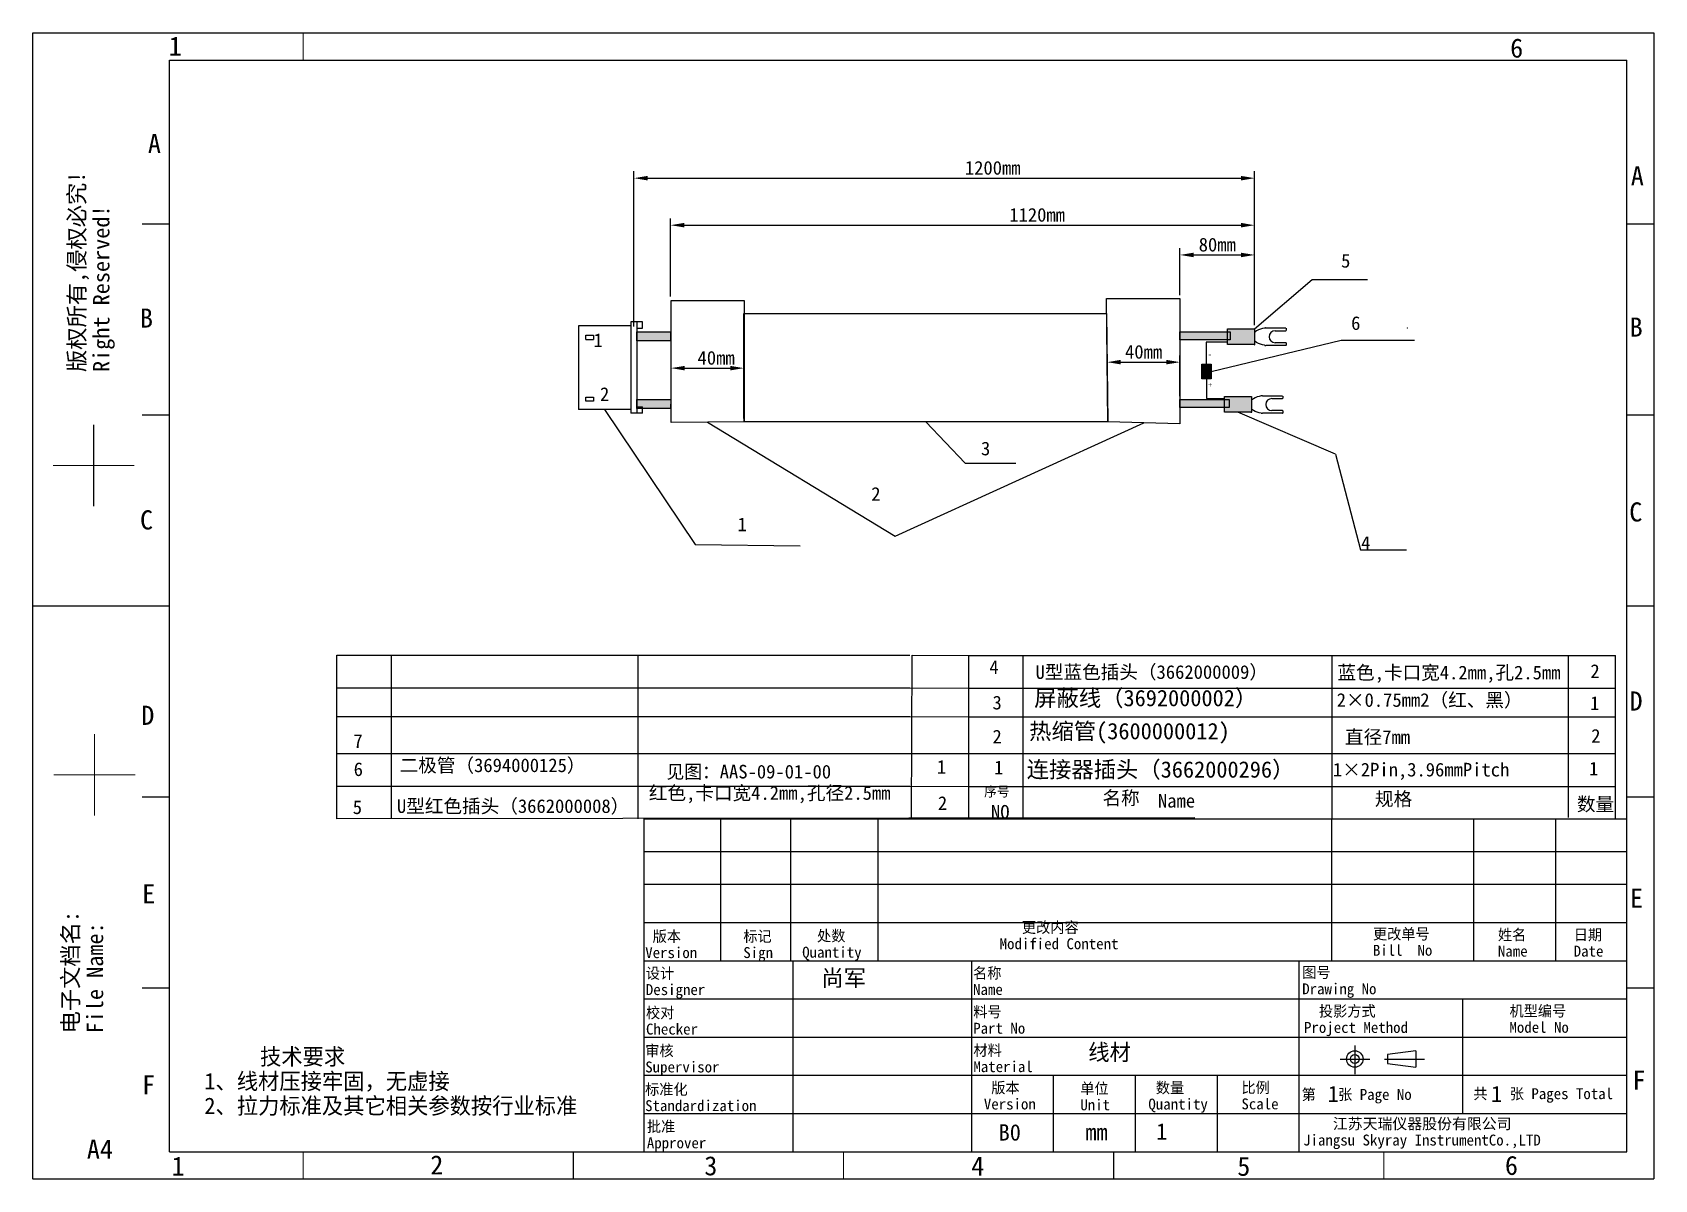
# Model space of a CAD drawing. Header units: millimetres. Extents: x 224 to 521, y 86 to 296.
import ezdxf

# ---------------------------------------------------------------- set-up
doc = ezdxf.new("R2010")
doc.units = ezdxf.units.MM
doc.layers.add('02___PRT_ALL_AXES', color=7, linetype='Continuous')
doc.styles.add('TEXTSTYLE_2', font='simfang_0.ttf')
doc.dimstyles.new('ISO-25', dxfattribs={"dimtxt": 2.5, "dimasz": 2.5, "dimexe": 1.25, "dimexo": 0.625, "dimtad": 1, "dimdsep": 46, "dimtxsty": 'Standard', "dimcen": 2.5, "dimadec": 0, "dimazin": 0, "dimtfac": 1, "dimtmove": 0, "dimatfit": 3, "dimfxl": 1, "dimarcsym": 0})

# ---------------------------------------------------------------- blocks, each defined once
blk = doc.blocks.new('*D7')
at = {"color": 0, "lineweight": -2}
for p, q in [((434.21, 248.05), (434.21, 256.66)), ((447.89, 242.52), (447.89, 256.66)), ((436.71, 255.41), (445.39, 255.41))]:
    blk.add_line(p, q, dxfattribs=at)
at = {"color": 0}
for points in [[(436.71, 255.82), (436.71, 254.99), (434.21, 255.41)], [(445.39, 255.82), (445.39, 254.99), (447.89, 255.41)]]:
    blk.add_solid(points, dxfattribs=at)
at = {"layer": 'Defpoints', "color": 0}
for p in [(447.89, 255.41), (434.21, 247.42), (447.89, 241.9)]:
    blk.add_point(p, dxfattribs=at)
at = {"color": 0, "insert": (441.05, 257.28), "char_height": 2.5, "attachment_point": 5}
blk.add_mtext('80mm', dxfattribs=at)
blk = doc.blocks.new('*D8')
at = {"color": 0, "lineweight": -2}
for p, q in [((340.89, 247.82), (340.89, 262.11)), ((447.89, 242.52), (447.89, 262.11)), ((343.39, 260.86), (445.39, 260.86))]:
    blk.add_line(p, q, dxfattribs=at)
at = {"color": 0}
for points in [[(343.39, 261.28), (343.39, 260.45), (340.89, 260.86)], [(445.39, 261.28), (445.39, 260.45), (447.89, 260.86)]]:
    blk.add_solid(points, dxfattribs=at)
at = {"layer": 'Defpoints', "color": 0}
for p in [(447.89, 260.86), (340.89, 247.19), (447.89, 241.9)]:
    blk.add_point(p, dxfattribs=at)
at = {"color": 0, "insert": (408.05, 262.74), "char_height": 2.5, "attachment_point": 5}
blk.add_mtext('1120mm', dxfattribs=at)
blk = doc.blocks.new('*D9')
at = {"color": 0, "lineweight": -2}
for p, q in [((334.18, 242.27), (334.18, 270.73)), ((447.89, 242.52), (447.89, 270.73)), ((336.68, 269.48), (445.39, 269.48))]:
    blk.add_line(p, q, dxfattribs=at)
at = {"color": 0}
for points in [[(336.68, 269.89), (336.68, 269.06), (334.18, 269.48)], [(445.39, 269.89), (445.39, 269.06), (447.89, 269.48)]]:
    blk.add_solid(points, dxfattribs=at)
at = {"layer": 'Defpoints', "color": 0}
for p in [(447.89, 269.48), (334.18, 241.65), (447.89, 241.9)]:
    blk.add_point(p, dxfattribs=at)
at = {"color": 0, "insert": (399.91, 271.35), "char_height": 2.5, "attachment_point": 5}
blk.add_mtext('1200mm', dxfattribs=at)
blk = doc.blocks.new('*D10')
at = {"color": 0, "lineweight": -2}
for p, q in [((340.97, 225.32), (340.97, 235.92)), ((354.32, 225.46), (354.32, 235.92)), ((343.47, 234.67), (351.82, 234.67))]:
    blk.add_line(p, q, dxfattribs=at)
at = {"color": 0}
for points in [[(343.47, 235.08), (343.47, 234.25), (340.97, 234.67)], [(351.82, 235.08), (351.82, 234.25), (354.32, 234.67)]]:
    blk.add_solid(points, dxfattribs=at)
at = {"layer": 'Defpoints', "color": 0}
for p in [(354.32, 234.67), (340.97, 224.69), (354.32, 224.83)]:
    blk.add_point(p, dxfattribs=at)
at = {"color": 0, "insert": (349.23, 236.54), "char_height": 2.5, "attachment_point": 5}
blk.add_mtext('40mm', dxfattribs=at)
blk = doc.blocks.new('*D11')
at = {"color": 0, "lineweight": -2}
for p, q in [((420.88, 235.5), (420.88, 234.51)), ((423.38, 235.76), (431.71, 235.76)), ((434.21, 229.52), (434.21, 237.01))]:
    blk.add_line(p, q, dxfattribs=at)
at = {"color": 0}
for points in [[(423.38, 236.18), (423.38, 235.35), (420.88, 235.76)], [(431.71, 236.18), (431.71, 235.35), (434.21, 235.76)]]:
    blk.add_solid(points, dxfattribs=at)
at = {"layer": 'Defpoints', "color": 0}
for p in [(420.88, 236.13), (434.21, 235.76), (434.21, 228.9)]:
    blk.add_point(p, dxfattribs=at)
at = {"color": 0, "insert": (427.55, 237.64), "char_height": 2.5, "attachment_point": 5}
blk.add_mtext('40mm', dxfattribs=at)

msp = doc.modelspace()

# ---------------------------------------------------------------- hatches: boundary and pattern name
h = msp.add_hatch(color=256)
h.set_gradient(color1=(228, 7, 11), color2=(254, 230, 231), one_color=1, tint=0.95)
h.paths.add_polyline_path([(334.686, 241.331), (340.888, 241.331), (340.888, 239.678), (334.682, 239.678)])
h = msp.add_hatch(color=256)
h.set_gradient(color1=(228, 7, 11), color2=(254, 230, 231), one_color=1, tint=0.95)
h.paths.add_polyline_path([(434.213, 241.331), (443.395, 241.331), (443.395, 239.876), (434.213, 239.876)])
h = msp.add_hatch(color=256)
h.set_gradient(color1=(228, 7, 11), color2=(254, 230, 231), one_color=1, tint=0.95)
h.paths.add_polyline_path([(442.945, 241.896), (447.894, 241.896), (447.894, 239.027), (442.945, 239.027)])
h = msp.add_hatch(color=256)
h.set_gradient(color1=(237, 237, 237), one_color=1, tint=1)
h.paths.add_polyline_path([(438.213, 235.373), (439.919, 235.373), (439.919, 234.049), (438.213, 234.049)])
h = msp.add_hatch(color=256)
h.set_gradient(color1=(51, 51, 51), one_color=1, tint=1)
h.paths.add_polyline_path([(438.213, 234.049), (439.919, 234.049), (439.919, 232.725), (438.213, 232.725)])
h = msp.add_hatch(color=256)
h.set_gradient(color1=(228, 7, 11), color2=(254, 230, 231), one_color=1, tint=0.95)
h.paths.add_polyline_path([(334.683, 228.897), (340.938, 228.897), (340.878, 227.244), (334.688, 227.299)])
h = msp.add_hatch(color=256)
h.set_gradient(color2=(242, 242, 242), one_color=1, tint=0.95)
h.paths.add_polyline_path([(334.683, 228.897), (340.938, 228.897), (340.878, 227.244), (334.688, 227.299)])
h = msp.add_hatch(color=256)
h.set_gradient(color1=(228, 7, 11), color2=(254, 230, 231), one_color=1, tint=0.95)
h.paths.add_polyline_path([(434.213, 228.897), (443.245, 228.897), (443.245, 227.442), (434.213, 227.442)])
h = msp.add_hatch(color=256)
h.set_gradient(color2=(242, 242, 242), one_color=1, tint=0.95)
h.paths.add_polyline_path([(434.213, 228.897), (443.245, 228.897), (443.245, 227.442), (434.213, 227.442)])
h = msp.add_hatch(color=256)
h.set_gradient(color1=(0, 0, 255), color2=(229, 229, 255), one_color=1, tint=0.95)
h.paths.add_polyline_path([(442.347, 229.461), (447.296, 229.461), (447.296, 226.593), (442.347, 226.593)])

# ---------------------------------------------------------------- linework, layer by layer
at = {"linetype": 'Continuous'}
for p, q in [((224.07, 86.081), (224.07, 296.081)), ((224.07, 296.081), (521.07, 296.081)), ((249.07, 91.081), (249.07, 291.081)), ((249.07, 291.081), (516.07, 291.081)), ((516.07, 91.081), (516.07, 291.081)), ((336.07, 91.081), (336.07, 152.081)), ((336.07, 152.081), (516.07, 152.081)), ((350.08, 126.081), (350.08, 152.081)), ((362.917, 126.081), (362.917, 152.081)), ((378.936, 126.081), (378.936, 152.081)), ((462.07, 126.081), (462.07, 152.081)), ((488.07, 126.081), (488.07, 152.081)), ((503.07, 126.081), (503.07, 152.081)), ((336.07, 146.081), (516.07, 146.081)), ((336.07, 140.081), (516.07, 140.081)), ((336.07, 133.081), (516.07, 133.081)), ((336.07, 126.081), (516.07, 126.081)), ((363.339, 91.081), (363.339, 126.081)), ((396.07, 91.081), (396.07, 126.081)), ((456.07, 91.081), (456.07, 126.081)), ((336.07, 119.081), (516.07, 119.081)), ((486.07, 98.081), (486.07, 119.081)), ((336.07, 112.081), (516.07, 112.081)), ((466.244, 110.572), (466.244, 105.292)), ((463.561, 108.068), (469.021, 108.068)), ((471.662, 108.068), (479.016, 108.068)), ((477.406, 109.579), (472.231, 108.875)), ((472.231, 108.875), (472.231, 107.262)), ((472.231, 107.262), (477.406, 106.557)), ((477.406, 109.579), (477.406, 106.557)), ((336.07, 105.081), (516.07, 105.081)), ((411.07, 91.081), (411.07, 105.081)), ((426.07, 91.081), (426.07, 105.081)), ((441.07, 91.081), (441.07, 105.081)), ((336.07, 98.081), (516.07, 98.081)), ((249.07, 91.081), (516.07, 91.081))]:
    msp.add_line(p, q, dxfattribs=at)
for p, q in [((447.894, 241.896), (458.429, 250.905)), ((458.429, 250.905), (468.559, 250.905)), ((325.342, 239.938), (326.738, 239.938)), ((442.963, 239.433), (439.044, 239.433)), ((439.044, 239.433), (439.044, 235.399)), ((439.919, 234.049), (463.726, 239.812)), ((463.726, 239.812), (477.178, 239.812)), ((439.066, 232.725), (439.066, 229.098)), ((439.066, 229.098), (442.344, 229.098)), ((328.811, 227.075), (345.413, 202.327)), ((462.741, 218.874), (444.822, 226.593)), ((347.678, 224.763), (382.025, 203.883)), ((382.025, 203.883), (427.592, 224.638)), ((387.679, 224.831), (394.856, 217.264)), ((394.856, 217.264), (404.168, 217.264)), ((462.741, 218.874), (467.279, 201.389)), ((345.413, 202.327), (364.635, 202.087)), ((467.279, 201.389), (475.707, 201.389)), ((385.157, 182.072), (395.51, 182.031)), ((384.731, 176.072), (395.51, 176.031)), ((279.725, 170.827), (384.734, 170.827)), ((384.734, 170.827), (395.51, 170.785)), ((395.504, 170.785), (514, 170.785)), ((384.731, 164.072), (395.51, 164.031)), ((384.731, 158.072), (395.51, 158.031)), ((436.924, 152.281), (279.731, 152.072)), ((385.045, 152.281), (395.51, 152.281))]:
    msp.add_line(p, q)
at = {"color": 7, "linetype": 'Continuous'}
for p, q in [((324.018, 242.424), (324.018, 227.075)), ((333.603, 242.424), (324.018, 242.424)), ((333.603, 243.173), (333.603, 226.393)), ((335.763, 243.173), (333.603, 243.173)), ((334.683, 243.173), (334.683, 226.393)), ((334.683, 241.99), (335.763, 241.99)), ((335.763, 241.99), (335.763, 243.173)), ((325.342, 239.938), (325.342, 240.698)), ((325.342, 240.698), (326.738, 240.698)), ((326.738, 240.698), (326.738, 239.938)), ((325.342, 229.358), (326.738, 229.358)), ((325.342, 228.598), (325.342, 229.358)), ((326.738, 229.358), (326.738, 228.598)), ((333.603, 227.075), (324.018, 227.075)), ((326.738, 228.598), (325.342, 228.598)), ((335.763, 226.392), (333.603, 226.393)), ((334.683, 227.575), (335.763, 227.575)), ((335.763, 226.392), (335.763, 227.575))]:
    msp.add_line(p, q, dxfattribs=at)
at = {"linetype": 'Continuous', "lineweight": -3}
for p, q in [((279.731, 182.072), (384.731, 182.072)), ((279.731, 152.072), (279.731, 182.072)), ((289.731, 152.072), (289.731, 182.072)), ((334.928, 152.072), (334.928, 182.072)), ((385.045, 152.281), (385.157, 182.072)), ((395.51, 182.031), (514, 182.031)), ((395.51, 152.031), (395.51, 182.031)), ((405.51, 152.031), (405.51, 182.031)), ((462.112, 152.031), (462.112, 182.031)), ((505.386, 152.35), (505.386, 182.031)), ((514, 152.031), (514, 182.031)), ((516.07, 152.081), (516.07, 182.081)), ((279.731, 176.072), (384.731, 176.072)), ((395.51, 176.031), (514, 176.031)), ((279.731, 164.072), (384.731, 164.072)), ((395.51, 164.031), (514, 164.031)), ((279.731, 158.072), (384.731, 158.072)), ((395.51, 158.031), (514, 158.031))]:
    msp.add_line(p, q, dxfattribs=at)
at = {"linetype": 'Continuous', "lineweight": 0}
msp.add_line((362.62, 152.281), (362.62, 152.281), dxfattribs=at)
at = {"linetype": 'Continuous', "const_width": 0.2}
for points in [[(273.57, 291.081), (273.57, 296.081)], [(521.07, 86.081), (521.07, 296.081)], [(249.07, 261.081), (244.07, 261.081)], [(516.07, 261.081), (521.07, 261.081)], [(249.07, 226.081), (244.07, 226.081)], [(516.07, 226.081), (521.07, 226.081)], [(235.186, 224.305), (235.186, 209.349)], [(227.708, 216.827), (242.664, 216.827)], [(249.07, 191.081), (224.07, 191.081)], [(516.07, 191.081), (521.07, 191.081)], [(235.333, 167.618), (235.333, 152.661)], [(227.855, 160.14), (242.811, 160.14)], [(249.07, 156.081), (244.07, 156.081)], [(516.07, 156.081), (521.07, 156.081)], [(249.07, 121.081), (244.07, 121.081)], [(516.07, 121.081), (521.07, 121.081)], [(273.57, 91.081), (273.57, 86.081)], [(323.07, 91.081), (323.07, 86.081)], [(372.57, 91.081), (372.57, 86.081)], [(422.07, 91.081), (422.07, 86.081)], [(471.57, 91.081), (471.57, 86.081)], [(224.07, 86.081), (521.07, 86.081)]]:
    msp.add_lwpolyline(points, dxfattribs=at)
for points in [[(340.968, 247.031), (354.396, 247.031), (354.387, 224.831), (340.968, 224.694)], [(420.786, 247.423), (434.213, 247.423), (434.213, 224.445), (420.971, 224.831)], [(354.315, 244.656), (420.776, 244.656), (420.971, 224.831), (354.387, 224.831)], [(334.686, 241.331), (340.888, 241.331), (340.888, 239.678), (334.682, 239.678)], [(434.213, 241.331), (443.395, 241.331), (443.395, 239.876), (434.213, 239.876)], [(442.945, 241.896), (447.894, 241.896), (447.894, 239.027), (442.945, 239.027)], [(438.213, 235.373), (439.919, 235.373), (439.919, 232.725), (438.213, 232.725)], [(438.213, 235.373), (439.919, 235.373), (439.919, 234.049), (438.213, 234.049)], [(438.213, 234.049), (439.919, 234.049), (439.919, 232.725), (438.213, 232.725)], [(334.683, 228.897), (340.938, 228.897), (340.878, 227.244), (334.688, 227.299)], [(434.213, 228.897), (443.245, 228.897), (443.245, 227.442), (434.213, 227.442)], [(442.347, 229.461), (447.296, 229.461), (447.296, 226.593), (442.347, 226.593)]]:
    msp.add_lwpolyline(points, close=True)
at = {"linetype": 'Continuous'}
for radius in [1.511, 0.807]:
    msp.add_circle((466.244, 108.068), radius, dxfattribs=at)
at = {"layer": '02___PRT_ALL_AXES', "color": 7, "linetype": 'Continuous'}
for p, q in [((448.268, 241.488), (447.946, 241.259)), ((449.813, 242.016), (449.787, 242.013)), ((449.862, 242.02), (449.845, 242.019)), ((449.884, 242.022), (449.862, 242.02)), ((449.901, 242.023), (449.884, 242.022)), ((449.919, 242.025), (449.901, 242.023)), ((449.939, 242.026), (449.919, 242.025)), ((449.956, 242.027), (449.939, 242.026)), ((449.957, 242.027), (449.956, 242.027)), ((449.957, 242.027), (453.595, 242.027)), ((449.957, 242.027), (449.957, 242.027)), ((451.645, 241.527), (453.595, 241.527)), ((453.645, 241.977), (453.645, 241.577)), ((448.268, 239.367), (447.946, 239.596)), ((449.754, 238.845), (449.784, 238.842)), ((449.784, 238.842), (449.809, 238.839)), ((449.809, 238.839), (449.83, 238.837)), ((449.83, 238.837), (449.847, 238.836)), ((449.847, 238.836), (449.87, 238.834)), ((449.87, 238.834), (449.888, 238.832)), ((449.888, 238.832), (449.907, 238.831)), ((449.907, 238.831), (449.928, 238.829)), ((449.928, 238.829), (449.945, 238.828)), ((449.945, 238.828), (449.957, 238.827)), ((453.595, 238.827), (449.957, 238.827)), ((453.595, 239.327), (451.645, 239.327)), ((453.645, 239.277), (453.645, 238.877)), ((447.67, 229.054), (447.348, 228.825)), ((449.215, 229.582), (449.189, 229.579)), ((449.265, 229.586), (449.247, 229.585)), ((449.286, 229.588), (449.265, 229.586)), ((449.304, 229.589), (449.286, 229.588)), ((449.321, 229.591), (449.304, 229.589)), ((449.341, 229.592), (449.321, 229.591)), ((449.359, 229.593), (449.341, 229.592)), ((449.359, 229.593), (452.997, 229.593)), ((449.359, 229.593), (449.359, 229.593)), ((449.359, 229.593), (449.359, 229.593)), ((451.047, 229.093), (452.997, 229.093)), ((453.047, 229.543), (453.047, 229.143)), ((447.67, 226.933), (447.348, 227.162)), ((449.156, 226.411), (449.186, 226.408)), ((449.186, 226.408), (449.211, 226.405)), ((449.211, 226.405), (449.232, 226.403)), ((449.232, 226.403), (449.25, 226.402)), ((449.25, 226.402), (449.272, 226.4)), ((449.272, 226.4), (449.29, 226.398)), ((449.29, 226.398), (449.31, 226.397)), ((449.31, 226.397), (449.33, 226.395)), ((449.33, 226.395), (449.347, 226.394)), ((449.347, 226.394), (449.359, 226.393)), ((452.997, 226.393), (449.359, 226.393)), ((452.997, 226.893), (451.047, 226.893)), ((453.047, 226.843), (453.047, 226.443))]:
    msp.add_line(p, q, dxfattribs=at)
for points in [[(449.697, 242.002), (449.311, 241.931), (448.946, 241.821), (448.6, 241.674), (448.268, 241.488)], [(449.787, 242.013), (449.755, 242.009), (449.737, 242.007), (449.718, 242.005), (449.697, 242.002)], [(449.845, 242.019), (449.825, 242.017), (449.813, 242.016)], [(449.697, 238.852), (449.311, 238.924), (448.946, 239.034), (448.6, 239.181), (448.268, 239.367)], [(449.697, 238.852), (449.717, 238.85), (449.736, 238.847), (449.754, 238.845)], [(449.099, 229.568), (448.713, 229.497), (448.348, 229.387), (448.003, 229.24), (447.67, 229.054)], [(449.189, 229.579), (449.157, 229.575), (449.14, 229.573), (449.12, 229.571), (449.099, 229.568)], [(449.247, 229.585), (449.227, 229.583), (449.215, 229.582)], [(449.099, 226.418), (448.713, 226.49), (448.348, 226.6), (448.003, 226.747), (447.67, 226.933)], [(449.099, 226.418), (449.12, 226.416), (449.139, 226.413), (449.156, 226.411)]]:
    msp.add_lwpolyline(points, dxfattribs=at)
for centre, radius, start, end in [((448.745, 241.227), 0.8, 177.74193, 180), ((451.645, 240.427), 1.1, 90, 270), ((453.595, 241.577), 0.05, 270.0182, 360), ((475.89, 241.977), 0.05, 0, 90), ((447.895, 238.977), 0.05, 270, 0), ((448.745, 239.627), 0.8, 180, 182.25807), ((453.595, 239.277), 0.05, 0, 90), ((453.595, 238.877), 0.05, 270.01848, 0), ((447.297, 229.443), 0.05, 0, 90), ((451.047, 227.993), 1.1, 90, 270), ((452.997, 229.143), 0.05, 270.0182, 360), ((447.297, 226.543), 0.05, 270, 0), ((448.147, 228.793), 0.8, 177.74193, 180), ((448.147, 227.193), 0.8, 180, 182.25807), ((452.997, 226.843), 0.05, 0, 90), ((452.997, 226.443), 0.05, 270.01848, 0)]:
    msp.add_arc(centre, radius, start, end, dxfattribs=at)

# ---------------------------------------------------------------- texts
at = {"linetype": 'Continuous', "char_height": 3.5, "line_spacing_factor": 0.9, "style": 'TEXTSTYLE_2'}
for s, insert, width, attachment_point in [('1', (248.947, 295.427), 2.42804, 1), ('6', (494.713, 295.071), 2.42804, 1), ('A', (247.509, 277.583), 2.42804, 3), ('A', (516.824, 271.669), 2.42804, 1), ('B', (243.674, 245.593), 2.42804, 1), ('B', (516.613, 243.937), 2.42804, 1), ('C', (243.686, 208.615), 2.42804, 1), ('C', (516.533, 210.065), 2.42804, 1), ('D\\P ', (516.592, 175.418), 2.42804, 1), ('D', (243.917, 172.803), 2.42804, 1), ('E', (244.09, 140.082), 2.42804, 1), ('E', (516.662, 139.274), 2.42804, 1), ('F', (244.072, 105.096), 2.42804, 1), ('F', (517.136, 105.943), 2.42804, 1), ('A4', (233.944, 93.311), 4.85609, 1), ('1', (249.462, 90.185), 2.42804, 1), ('2', (296.865, 90.409), 2.42804, 1), ('3', (347.072, 90.26), 2.42804, 1), ('4', (395.973, 90.213), 2.42804, 1), ('5', (444.719, 90.165), 2.42804, 1), ('6', (493.763, 90.331), 2.42804, 1)]:
    msp.add_mtext(s, dxfattribs=dict(at, insert=insert, width=width, attachment_point=attachment_point))
at = {"linetype": 'Continuous', "attachment_point": 1, "rotation": 90, "line_spacing_factor": 0.9, "style": 'TEXTSTYLE_2'}
for s, insert, char_height, width in [('版权所有,侵权必究!\\PRight Reserved!', (230.587, 233.955), 2.99125, 37.26366), ('电子文档名:\\PFile Name:', (229.44, 112.763), 2.9912, 22.77101)]:
    msp.add_mtext(s, dxfattribs=dict(at, insert=insert, char_height=char_height, width=width))
at = {"attachment_point": 1}
for s, insert, char_height, width in [('   \\P 5', (462.039, 259.76), 2.5, 13.46078), ('   \\P  6', (462.174, 248.339), 2.5, 13.46078), ('   \\P   1', (321.651, 245.195), 2.5, 13.46078), ('-', (439.343, 237.679), 1, 1.21657), ('+', (439.378, 232.102), 1, 1.21657), ('   \\P  2', (324.555, 235.322), 2.5, 13.46078), ('   \\P  3', (394.358, 225.362), 2.5, 13.46078), ('   \\P  2', (374.255, 217.024), 2.5, 13.46078), ('   \\P   1', (348.056, 211.447), 2.5, 13.46078), ('   \\P  4', (463.993, 208.055), 2.5, 13.46078), ('{\\fSimSun|b0|i0|c0|p2;4}', (399.295, 181.111), 2.5, 5.40375), ('{\\fSimSun|b0|i0|c0|p2;U\\fSimSun|b0|i0|c134|p2;型蓝色插头（3662000009）}', (407.762, 180.233), 2.5, 40.8876), ('{\\fSimSun|b0|i0|c134|p2;蓝色\\fSimSun|b0|i0|c0|p2;,\\fSimSun|b0|i0|c134|p2;卡口宽\\fSimSun|b0|i0|c0|p2;4.2mm,\\fSimSun|b0|i0|c134|p2;孔\\fSimSun|b0|i0|c0|p2;2.5mm}', (463.064, 180.144), 2.5, 44.91063), ('{\\fSimSun|b0|i0|c134|p2;屏蔽线（\\fSimSun|b0|i0|c0|p2;36920000\\fSimSun|b0|i0|c134|p2;02）}', (407.502, 175.716), 3, 52.764), ('{\\fSimSun|b0|i0|c0|p2;2×0.75mm2\\fSimSun|b0|i0|c134|p2;（红、黑）}', (462.935, 175.105), 2.5, 45.00735), ('{\\fSimSun|b0|i0|c0|p2;3}', (399.865, 174.631), 2.5, 4.48889), ('7', (282.788, 167.58), 2.5, 7.83548), ('{\\fSimSun|b0|i0|c0|p2;2}', (399.865, 168.401), 2.5, 4.48889), ('{\\fSimSun|b0|i0|c134|p2;直径\\fSimSun|b0|i0|c0|p2;7mm}', (464.449, 168.324), 2.5, 24.62788), ('{\\fSimSun|b0|i0|c134|p2;二极管（3694000125）}', (291.244, 163.144), 2.5, 40.8876), ('6', (282.826, 162.429), 2.5, 7.83548), ('见图：AAS-09-01-00', (340.142, 161.978), 2.5, 38.99583), ('{\\fSimSun|b0|i0|c134|p2;1}', (389.677, 162.85), 2.5, 5.46605), ('{\\fSimSun|b0|i0|c0|p2;1}', (400.155, 162.748), 2.5, 4.48889), ('{\\fFangSong_GB2312|b0|i0|c134|p49;连接器插头（3662000296）}', (406.129, 162.629), 3, 51.75895), ('1×2Pin,3.96mmPitch', (462.242, 162.345), 2.5, 38.45404), ('{\\fSimSun|b0|i0|c134|p2;红色\\fSimSun|b0|i0|c0|p2;,\\fSimSun|b0|i0|c134|p2;卡口宽\\fSimSun|b0|i0|c0|p2;4.2mm,\\fSimSun|b0|i0|c134|p2;孔径\\fSimSun|b0|i0|c0|p2;2.5mm}', (336.904, 158.072), 2.5, 62.94938), ('5', (282.657, 155.459), 2.5, 10), ('{\\fSimSun|b0|i0|c0|p2;U\\fSimSun|b0|i0|c134|p2;型红色插头（3662000008）}', (290.752, 155.665), 2.5, 40.8876), ('{\\fSimSun|b0|i0|c134|p2;2}', (389.865, 156.213), 2.5, 5.46605)]:
    msp.add_mtext(s, dxfattribs=dict(at, insert=insert, char_height=char_height, width=width))
at = {"linetype": 'Continuous', "lineweight": -3, "char_height": 2.5, "attachment_point": 1}
for s, insert, width in [('{\\fSimSun|b0|i0|c134|p2;2}', (509.417, 180.396), 3.82703), ('{\\fSimSun|b0|i0|c0|p2;1}', (509.353, 174.531), 3.82703), ('{\\fSimSun|b0|i0|c134|p2;2}', (509.558, 168.531), 3.72973), ('{\\fSimSun|b0|i0|c134|p2;1}', (509.173, 162.531), 3.72973), ('{\\fSimSun|b0|i0|c0|p2;NO}', (399.597, 154.616), 4.04324), ('{\\fSimSun|b0|i0|c0|p2;Name}', (430.183, 156.64), 6.81081)]:
    msp.add_mtext(s, dxfattribs=dict(at, insert=insert, width=width))
at = {"linetype": 'Continuous', "attachment_point": 1, "line_spacing_factor": 0.9}
for s, insert, char_height, width in [('{\\fSimSun|b0|i0|c134|p2;热缩管(3600000012)}', (406.575, 169.657), 3, 44.47994), (' 版本\\PVersion', (336.245, 131.562), 2, 9.71218), ('标记\\PSign', (354.211, 131.572), 2, 10.61752), ('  处数\\PQuantity', (365.006, 131.643), 2, 14.09474), ('   更改内容\\PModified Content', (401.176, 133.195), 2, 45.80974), ('更改单号\\PBill  No', (469.574, 131.993), 2, 18.15195), ('姓名\\PName', (492.469, 131.841), 2, 5.54982), ('日期\\PDate', (506.356, 131.841), 2, 5.54982), ('设计\\PDesigner', (336.355, 124.788), 2, 11.09963), ('{\\fSimSun|b0|i0|c134|p2;尚军}', (368.521, 124.429), 3, 22.85978), ('名称\\PName', (396.311, 124.818), 2, 5.54982), ('图号\\PDrawing No', (456.615, 124.934), 2, 23.83262), ('校对\\PChecker', (336.384, 117.555), 2, 9.71218), ('料号\\PPart No', (396.345, 117.71), 2, 9.71218), ('  投影方式\\PProject Method', (456.946, 117.858), 2, 29.17821), ('机型编号\\PModel No', (494.585, 117.882), 2, 11.09963), ('     技术要求\\P1、线材压接牢固，无虚接\\P2、拉力标准及其它相关参数按行业标准\\P ', (255.468, 110.005), 3, 72.65314), ('审核\\PSupervisor', (336.251, 110.612), 2, 13.87454), ('材料\\PMaterial', (396.372, 110.671), 2, 11.09963), ('线材', (417.418, 110.823), 3, 8.30258), (' 版本\\PVersion', (398.283, 103.823), 2, 9.71218), (' 数量\\PQuantity', (428.432, 103.809), 2, 11.09963), ('比例\\PScale', (445.478, 103.849), 2, 6.93727), ('标准化\\PStandardization', (336.22, 103.522), 2, 20.81181), ('单位\\PUnit', (415.957, 103.678), 2, 5.54982), ('第   张 Page No', (456.513, 102.578), 2, 28.79031), ('1', (461.284, 103.166), 3, 2.08118), ('共   张 Pages Total', (487.962, 102.717), 2, 26.34686), ('1', (491.195, 103.166), 3, 2.08118), ('批准\\PApprover', (336.544, 96.705), 2, 11.09963), ('B0', (400.991, 96.125), 3, 4.16236), ('mm', (416.876, 96.197), 3, 4.16236), ('1', (429.868, 96.298), 3, 2.08118), ('    {\\fFangSong_GB2312|b0|i0|c134|p49;江苏天瑞仪器股份有限公司}\\PJiangsu Skyray InstrumentCo.,LTD', (456.787, 97.222), 2, 61.46143)]:
    msp.add_mtext(s, dxfattribs=dict(at, insert=insert, char_height=char_height, width=width))
at = {"color": 7, "linetype": 'Continuous', "lineweight": -3, "attachment_point": 1}
for s, insert, char_height, width in [('序号', (398.335, 157.979), 1.8, 9.69265), ('{\\fSimSun|b0|i0|c134|p2;名称}', (420.019, 157.163), 2.5, 11.06526), ('{\\fSimSun|b0|i0|c134|p2;规格}', (469.942, 156.983), 2.5, 12.06), ('{\\fSimSun|b0|i0|c134|p2;数量}', (506.942, 156.026), 2.5, 9.42222)]:
    msp.add_mtext(s, dxfattribs=dict(at, insert=insert, char_height=char_height, width=width))

# ---------------------------------------------------------------- dimensions: what is measured, and where the dimension line sits
for base, p1, p2, text, picture, middle in [((447.894, 269.476), (334.177, 241.646), (447.894, 241.896), '1200mm', '*D9', (399.91, 269.476)), ((447.894, 260.863), (340.888, 247.194), (447.894, 241.896), '1120mm', '*D8', (408.048, 260.863)), ((447.894, 255.407), (434.213, 247.423), (447.894, 241.896), '80mm', '*D7', (441.054, 255.407)), ((354.315, 234.667), (340.968, 224.694), (354.315, 224.83), '40mm', '*D10', (349.234, 234.667)), ((434.213, 235.762), (420.878, 236.127), (434.213, 228.897), '40mm', '*D11', (427.546, 235.762))]:
    dim = msp.add_linear_dim(base=base, p1=p1, p2=p2, text=text, dimstyle='ISO-25')
    dim.commit()
    dim.dimension.update_dxf_attribs({"geometry": picture, "text_midpoint": middle, "dimtype": 160})

doc.saveas('drawing.dxf')
